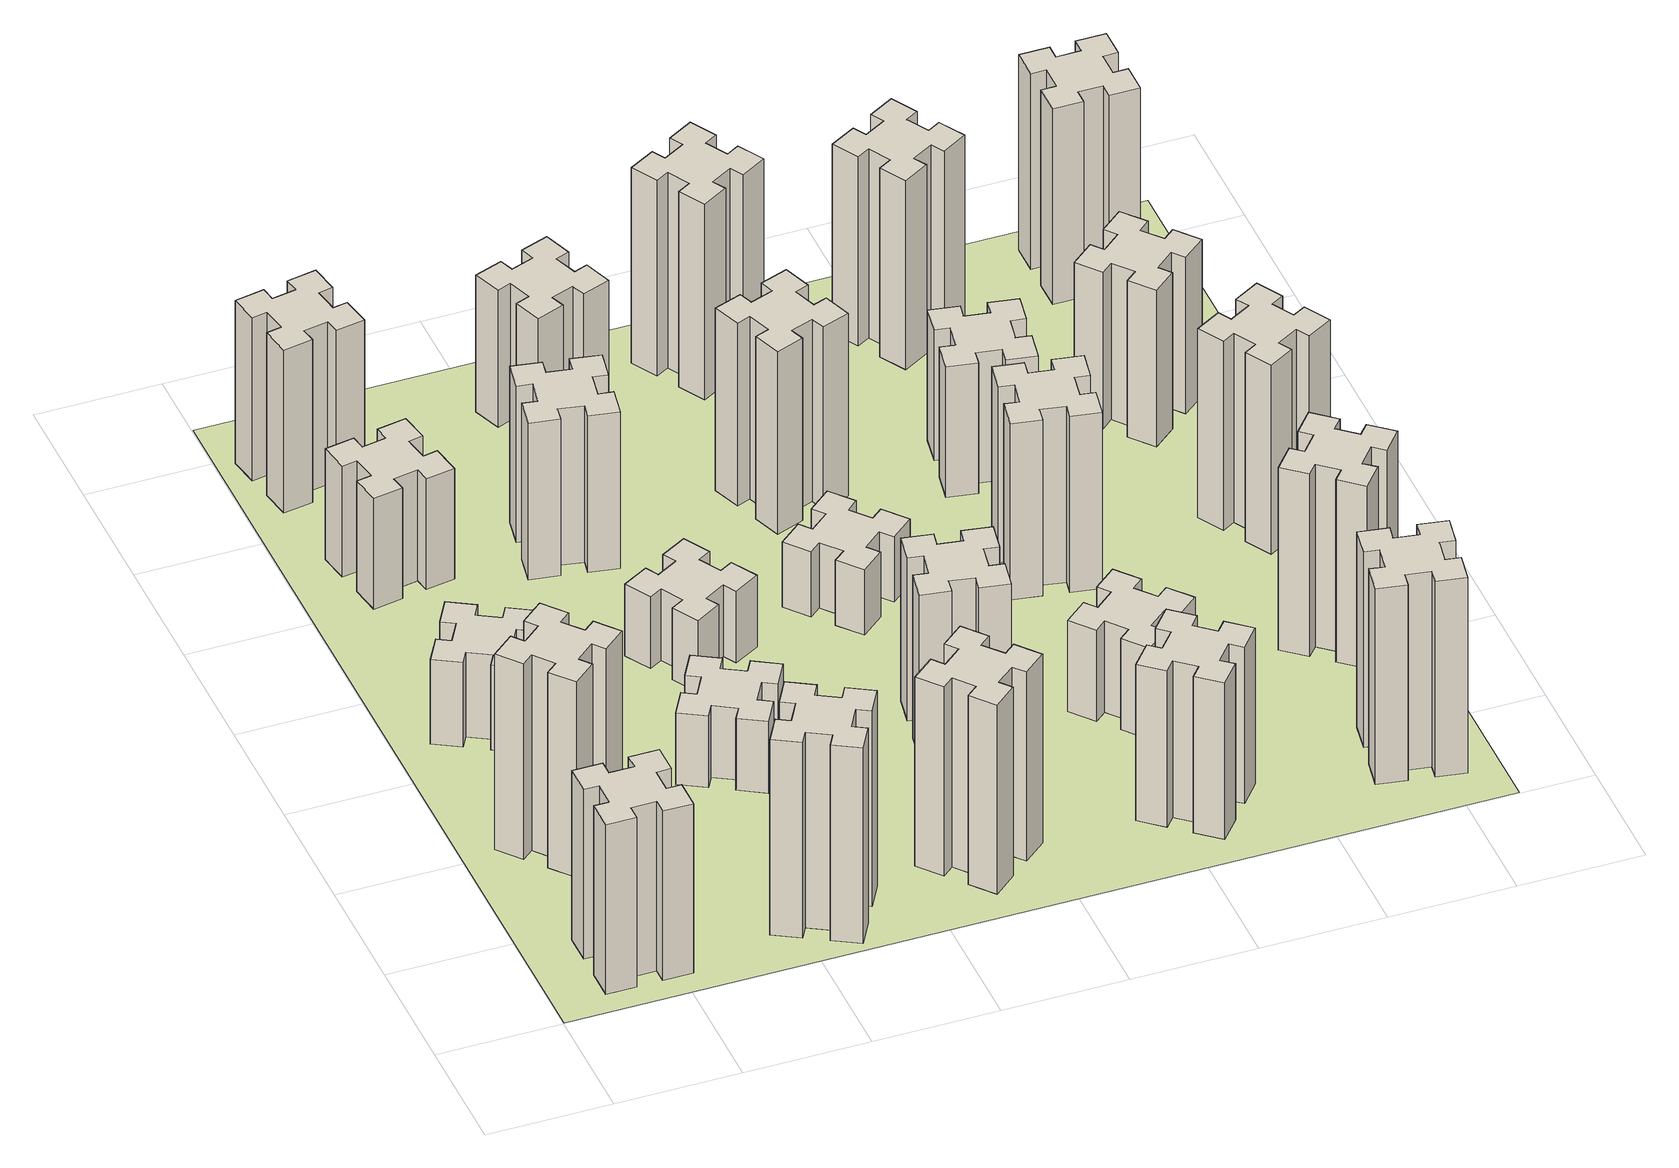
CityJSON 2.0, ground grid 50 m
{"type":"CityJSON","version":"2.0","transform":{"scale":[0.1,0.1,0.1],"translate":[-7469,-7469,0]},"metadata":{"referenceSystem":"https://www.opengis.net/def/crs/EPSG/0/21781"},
"CityObjects":{
"building1":{"type":"Building","attributes":{"class":"1000","function":"1000","usage":"1000","yearOfConstruction":2016,"roofType":"1000","measuredHeight":78,"storeysAboveGround":30,"storeysBelowGround":0},"geometry":[{"type":"Solid","lod":"1","boundaries":[[[[0,1,2,3,4,5,6,7,8,9,10,11,12,13,14,15,16,17,18,19]],[[17,16,20,21]],[[16,15,22,20]],[[15,14,23,22]],[[14,13,24,23]],[[13,12,25,24]],[[12,11,26,25]],[[11,10,27,26]],[[10,9,28,27]],[[9,8,29,28]],[[8,7,30,29]],[[7,6,31,30]],[[6,5,32,31]],[[5,4,33,32]],[[4,3,34,33]],[[3,2,35,34]],[[2,1,36,35]],[[1,0,37,36]],[[0,19,38,37]],[[19,18,39,38]],[[18,17,21,39]],[[24,25,26,27,28,29,30,31,32,33,34,35,36,37,38,39,21,20,22,23]]]]}]},
"building2":{"type":"Building","attributes":{"class":"1000","function":"1000","usage":"1000","yearOfConstruction":2016,"roofType":"1000","measuredHeight":90,"storeysAboveGround":30,"storeysBelowGround":0},"geometry":[{"type":"Solid","lod":"1","boundaries":[[[[40,41,42,43,44,45,46,47,48,49,50,51,52,53,54,55,56,57,58,59]],[[57,56,60,61]],[[56,55,62,60]],[[55,54,63,62]],[[54,53,64,63]],[[53,52,65,64]],[[52,51,66,65]],[[51,50,67,66]],[[50,49,68,67]],[[49,48,69,68]],[[48,47,70,69]],[[47,46,71,70]],[[46,45,72,71]],[[45,44,73,72]],[[44,43,74,73]],[[43,42,75,74]],[[42,41,76,75]],[[41,40,77,76]],[[40,59,78,77]],[[59,58,79,78]],[[58,57,61,79]],[[64,65,66,67,68,69,70,71,72,73,74,75,76,77,78,79,61,60,62,63]]]]}]},
"building3":{"type":"Building","attributes":{"class":"1000","function":"1000","usage":"1000","yearOfConstruction":2016,"roofType":"1000","measuredHeight":39,"storeysAboveGround":30,"storeysBelowGround":0},"geometry":[{"type":"Solid","lod":"1","boundaries":[[[[80,81,82,83,84,85,86,87,88,89,90,91,92,93,94,95,96,97,98,99]],[[97,96,100,101]],[[96,95,102,100]],[[95,94,103,102]],[[94,93,104,103]],[[93,92,105,104]],[[92,91,106,105]],[[91,90,107,106]],[[90,89,108,107]],[[89,88,109,108]],[[88,87,110,109]],[[87,86,111,110]],[[86,85,112,111]],[[85,84,113,112]],[[84,83,114,113]],[[83,82,115,114]],[[82,81,116,115]],[[81,80,117,116]],[[80,99,118,117]],[[99,98,119,118]],[[98,97,101,119]],[[104,105,106,107,108,109,110,111,112,113,114,115,116,117,118,119,101,100,102,103]]]]}]},
"building4":{"type":"Building","attributes":{"class":"1000","function":"1000","usage":"1000","yearOfConstruction":2016,"roofType":"1000","measuredHeight":51,"storeysAboveGround":30,"storeysBelowGround":0},"geometry":[{"type":"Solid","lod":"1","boundaries":[[[[120,121,122,123,124,125,126,127,128,129,130,131,132,133,134,135,136,137,138,139]],[[137,136,140,141]],[[136,135,142,140]],[[135,134,143,142]],[[134,133,144,143]],[[133,132,145,144]],[[132,131,146,145]],[[131,130,147,146]],[[130,129,148,147]],[[129,128,149,148]],[[128,127,150,149]],[[127,126,151,150]],[[126,125,152,151]],[[125,124,153,152]],[[124,123,154,153]],[[123,122,155,154]],[[122,121,156,155]],[[121,120,157,156]],[[120,139,158,157]],[[139,138,159,158]],[[138,137,141,159]],[[144,145,146,147,148,149,150,151,152,153,154,155,156,157,158,159,141,140,142,143]]]]}]},
"building5":{"type":"Building","attributes":{"class":"1000","function":"1000","usage":"1000","yearOfConstruction":2016,"roofType":"1000","measuredHeight":90,"storeysAboveGround":30,"storeysBelowGround":0},"geometry":[{"type":"Solid","lod":"1","boundaries":[[[[160,161,162,163,164,165,166,167,168,169,170,171,172,173,174,175,176,177,178,179]],[[177,176,180,181]],[[176,175,182,180]],[[175,174,183,182]],[[174,173,184,183]],[[173,172,185,184]],[[172,171,186,185]],[[171,170,187,186]],[[170,169,188,187]],[[169,168,189,188]],[[168,167,190,189]],[[167,166,191,190]],[[166,165,192,191]],[[165,164,193,192]],[[164,163,194,193]],[[163,162,195,194]],[[162,161,196,195]],[[161,160,197,196]],[[160,179,198,197]],[[179,178,199,198]],[[178,177,181,199]],[[184,185,186,187,188,189,190,191,192,193,194,195,196,197,198,199,181,180,182,183]]]]}]},
"building6":{"type":"Building","attributes":{"class":"1000","function":"1000","usage":"1000","yearOfConstruction":2016,"roofType":"1000","measuredHeight":75,"storeysAboveGround":30,"storeysBelowGround":0},"geometry":[{"type":"Solid","lod":"1","boundaries":[[[[200,201,202,203,204,205,206,207,208,209,210,211,212,213,214,215,216,217,218,219]],[[217,216,220,221]],[[216,215,222,220]],[[215,214,223,222]],[[214,213,224,223]],[[213,212,225,224]],[[212,211,226,225]],[[211,210,227,226]],[[210,209,228,227]],[[209,208,229,228]],[[208,207,230,229]],[[207,206,231,230]],[[206,205,232,231]],[[205,204,233,232]],[[204,203,234,233]],[[203,202,235,234]],[[202,201,236,235]],[[201,200,237,236]],[[200,219,238,237]],[[219,218,239,238]],[[218,217,221,239]],[[224,225,226,227,228,229,230,231,232,233,234,235,236,237,238,239,221,220,222,223]]]]}]},
"building7":{"type":"Building","attributes":{"class":"1000","function":"1000","usage":"1000","yearOfConstruction":2016,"roofType":"1000","measuredHeight":33,"storeysAboveGround":30,"storeysBelowGround":0},"geometry":[{"type":"Solid","lod":"1","boundaries":[[[[240,241,242,243,244,245,246,247,248,249,250,251,252,253,254,255,256,257,258,259]],[[257,256,260,261]],[[256,255,262,260]],[[255,254,263,262]],[[254,253,264,263]],[[253,252,265,264]],[[252,251,266,265]],[[251,250,267,266]],[[250,249,268,267]],[[249,248,269,268]],[[248,247,270,269]],[[247,246,271,270]],[[246,245,272,271]],[[245,244,273,272]],[[244,243,274,273]],[[243,242,275,274]],[[242,241,276,275]],[[241,240,277,276]],[[240,259,278,277]],[[259,258,279,278]],[[258,257,261,279]],[[264,265,266,267,268,269,270,271,272,273,274,275,276,277,278,279,261,260,262,263]]]]}]},
"building8":{"type":"Building","attributes":{"class":"1000","function":"1000","usage":"1000","yearOfConstruction":2016,"roofType":"1000","measuredHeight":33,"storeysAboveGround":30,"storeysBelowGround":0},"geometry":[{"type":"Solid","lod":"1","boundaries":[[[[280,281,282,283,284,285,286,287,288,289,290,291,292,293,294,295,296,297,298,299]],[[297,296,300,301]],[[296,295,302,300]],[[295,294,303,302]],[[294,293,304,303]],[[293,292,305,304]],[[292,291,306,305]],[[291,290,307,306]],[[290,289,308,307]],[[289,288,309,308]],[[288,287,310,309]],[[287,286,311,310]],[[286,285,312,311]],[[285,284,313,312]],[[284,283,314,313]],[[283,282,315,314]],[[282,281,316,315]],[[281,280,317,316]],[[280,299,318,317]],[[299,298,319,318]],[[298,297,301,319]],[[304,305,306,307,308,309,310,311,312,313,314,315,316,317,318,319,301,300,302,303]]]]}]},
"building9":{"type":"Building","attributes":{"class":"1000","function":"1000","usage":"1000","yearOfConstruction":2016,"roofType":"1000","measuredHeight":72,"storeysAboveGround":30,"storeysBelowGround":0},"geometry":[{"type":"Solid","lod":"1","boundaries":[[[[320,321,322,323,324,325,326,327,328,329,330,331,332,333,334,335,336,337,338,339]],[[337,336,340,341]],[[336,335,342,340]],[[335,334,343,342]],[[334,333,344,343]],[[333,332,345,344]],[[332,331,346,345]],[[331,330,347,346]],[[330,329,348,347]],[[329,328,349,348]],[[328,327,350,349]],[[327,326,351,350]],[[326,325,352,351]],[[325,324,353,352]],[[324,323,354,353]],[[323,322,355,354]],[[322,321,356,355]],[[321,320,357,356]],[[320,339,358,357]],[[339,338,359,358]],[[338,337,341,359]],[[344,345,346,347,348,349,350,351,352,353,354,355,356,357,358,359,341,340,342,343]]]]}]},
"building10":{"type":"Building","attributes":{"class":"1000","function":"1000","usage":"1000","yearOfConstruction":2016,"roofType":"1000","measuredHeight":87,"storeysAboveGround":30,"storeysBelowGround":0},"geometry":[{"type":"Solid","lod":"1","boundaries":[[[[360,361,362,363,364,365,366,367,368,369,370,371,372,373,374,375,376,377,378,379]],[[377,376,380,381]],[[376,375,382,380]],[[375,374,383,382]],[[374,373,384,383]],[[373,372,385,384]],[[372,371,386,385]],[[371,370,387,386]],[[370,369,388,387]],[[369,368,389,388]],[[368,367,390,389]],[[367,366,391,390]],[[366,365,392,391]],[[365,364,393,392]],[[364,363,394,393]],[[363,362,395,394]],[[362,361,396,395]],[[361,360,397,396]],[[360,379,398,397]],[[379,378,399,398]],[[378,377,381,399]],[[384,385,386,387,388,389,390,391,392,393,394,395,396,397,398,399,381,380,382,383]]]]}]},
"building11":{"type":"Building","attributes":{"class":"1000","function":"1000","usage":"1000","yearOfConstruction":2016,"roofType":"1000","measuredHeight":63,"storeysAboveGround":30,"storeysBelowGround":0},"geometry":[{"type":"Solid","lod":"1","boundaries":[[[[400,401,402,403,404,405,406,407,408,409,410,411,412,413,414,415,416,417,418,419]],[[417,416,420,421]],[[416,415,422,420]],[[415,414,423,422]],[[414,413,424,423]],[[413,412,425,424]],[[412,411,426,425]],[[411,410,427,426]],[[410,409,428,427]],[[409,408,429,428]],[[408,407,430,429]],[[407,406,431,430]],[[406,405,432,431]],[[405,404,433,432]],[[404,403,434,433]],[[403,402,435,434]],[[402,401,436,435]],[[401,400,437,436]],[[400,419,438,437]],[[419,418,439,438]],[[418,417,421,439]],[[424,425,426,427,428,429,430,431,432,433,434,435,436,437,438,439,421,420,422,423]]]]}]},
"building12":{"type":"Building","attributes":{"class":"1000","function":"1000","usage":"1000","yearOfConstruction":2016,"roofType":"1000","measuredHeight":75,"storeysAboveGround":30,"storeysBelowGround":0},"geometry":[{"type":"Solid","lod":"1","boundaries":[[[[440,441,442,443,444,445,446,447,448,449,450,451,452,453,454,455,456,457,458,459]],[[457,456,460,461]],[[456,455,462,460]],[[455,454,463,462]],[[454,453,464,463]],[[453,452,465,464]],[[452,451,466,465]],[[451,450,467,466]],[[450,449,468,467]],[[449,448,469,468]],[[448,447,470,469]],[[447,446,471,470]],[[446,445,472,471]],[[445,444,473,472]],[[444,443,474,473]],[[443,442,475,474]],[[442,441,476,475]],[[441,440,477,476]],[[440,459,478,477]],[[459,458,479,478]],[[458,457,461,479]],[[464,465,466,467,468,469,470,471,472,473,474,475,476,477,478,479,461,460,462,463]]]]}]},
"building13":{"type":"Building","attributes":{"class":"1000","function":"1000","usage":"1000","yearOfConstruction":2016,"roofType":"1000","measuredHeight":30,"storeysAboveGround":30,"storeysBelowGround":0},"geometry":[{"type":"Solid","lod":"1","boundaries":[[[[480,481,482,483,484,485,486,487,488,489,490,491,492,493,494,495,496,497,498,499]],[[497,496,500,501]],[[496,495,502,500]],[[495,494,503,502]],[[494,493,504,503]],[[493,492,505,504]],[[492,491,506,505]],[[491,490,507,506]],[[490,489,508,507]],[[489,488,509,508]],[[488,487,510,509]],[[487,486,511,510]],[[486,485,512,511]],[[485,484,513,512]],[[484,483,514,513]],[[483,482,515,514]],[[482,481,516,515]],[[481,480,517,516]],[[480,499,518,517]],[[499,498,519,518]],[[498,497,501,519]],[[504,505,506,507,508,509,510,511,512,513,514,515,516,517,518,519,501,500,502,503]]]]}]},
"building14":{"type":"Building","attributes":{"class":"1000","function":"1000","usage":"1000","yearOfConstruction":2016,"roofType":"1000","measuredHeight":84,"storeysAboveGround":30,"storeysBelowGround":0},"geometry":[{"type":"Solid","lod":"1","boundaries":[[[[520,521,522,523,524,525,526,527,528,529,530,531,532,533,534,535,536,537,538,539]],[[537,536,540,541]],[[536,535,542,540]],[[535,534,543,542]],[[534,533,544,543]],[[533,532,545,544]],[[532,531,546,545]],[[531,530,547,546]],[[530,529,548,547]],[[529,528,549,548]],[[528,527,550,549]],[[527,526,551,550]],[[526,525,552,551]],[[525,524,553,552]],[[524,523,554,553]],[[523,522,555,554]],[[522,521,556,555]],[[521,520,557,556]],[[520,539,558,557]],[[539,538,559,558]],[[538,537,541,559]],[[544,545,546,547,548,549,550,551,552,553,554,555,556,557,558,559,541,540,542,543]]]]}]},
"building15":{"type":"Building","attributes":{"class":"1000","function":"1000","usage":"1000","yearOfConstruction":2016,"roofType":"1000","measuredHeight":72,"storeysAboveGround":30,"storeysBelowGround":0},"geometry":[{"type":"Solid","lod":"1","boundaries":[[[[560,561,562,563,564,565,566,567,568,569,570,571,572,573,574,575,576,577,578,579]],[[577,576,580,581]],[[576,575,582,580]],[[575,574,583,582]],[[574,573,584,583]],[[573,572,585,584]],[[572,571,586,585]],[[571,570,587,586]],[[570,569,588,587]],[[569,568,589,588]],[[568,567,590,589]],[[567,566,591,590]],[[566,565,592,591]],[[565,564,593,592]],[[564,563,594,593]],[[563,562,595,594]],[[562,561,596,595]],[[561,560,597,596]],[[560,579,598,597]],[[579,578,599,598]],[[578,577,581,599]],[[584,585,586,587,588,589,590,591,592,593,594,595,596,597,598,599,581,580,582,583]]]]}]},
"building16":{"type":"Building","attributes":{"class":"1000","function":"1000","usage":"1000","yearOfConstruction":2016,"roofType":"1000","measuredHeight":90,"storeysAboveGround":30,"storeysBelowGround":0},"geometry":[{"type":"Solid","lod":"1","boundaries":[[[[600,601,602,603,604,605,606,607,608,609,610,611,612,613,614,615,616,617,618,619]],[[617,616,620,621]],[[616,615,622,620]],[[615,614,623,622]],[[614,613,624,623]],[[613,612,625,624]],[[612,611,626,625]],[[611,610,627,626]],[[610,609,628,627]],[[609,608,629,628]],[[608,607,630,629]],[[607,606,631,630]],[[606,605,632,631]],[[605,604,633,632]],[[604,603,634,633]],[[603,602,635,634]],[[602,601,636,635]],[[601,600,637,636]],[[600,619,638,637]],[[619,618,639,638]],[[618,617,621,639]],[[624,625,626,627,628,629,630,631,632,633,634,635,636,637,638,639,621,620,622,623]]]]}]},
"building17":{"type":"Building","attributes":{"class":"1000","function":"1000","usage":"1000","yearOfConstruction":2016,"roofType":"1000","measuredHeight":42,"storeysAboveGround":30,"storeysBelowGround":0},"geometry":[{"type":"Solid","lod":"1","boundaries":[[[[640,641,642,643,644,645,646,647,648,649,650,651,652,653,654,655,656,657,658,659]],[[657,656,660,661]],[[656,655,662,660]],[[655,654,663,662]],[[654,653,664,663]],[[653,652,665,664]],[[652,651,666,665]],[[651,650,667,666]],[[650,649,668,667]],[[649,648,669,668]],[[648,647,670,669]],[[647,646,671,670]],[[646,645,672,671]],[[645,644,673,672]],[[644,643,674,673]],[[643,642,675,674]],[[642,641,676,675]],[[641,640,677,676]],[[640,659,678,677]],[[659,658,679,678]],[[658,657,661,679]],[[664,665,666,667,668,669,670,671,672,673,674,675,676,677,678,679,661,660,662,663]]]]}]},
"building18":{"type":"Building","attributes":{"class":"1000","function":"1000","usage":"1000","yearOfConstruction":2016,"roofType":"1000","measuredHeight":81,"storeysAboveGround":30,"storeysBelowGround":0},"geometry":[{"type":"Solid","lod":"1","boundaries":[[[[680,681,682,683,684,685,686,687,688,689,690,691,692,693,694,695,696,697,698,699]],[[697,696,700,701]],[[696,695,702,700]],[[695,694,703,702]],[[694,693,704,703]],[[693,692,705,704]],[[692,691,706,705]],[[691,690,707,706]],[[690,689,708,707]],[[689,688,709,708]],[[688,687,710,709]],[[687,686,711,710]],[[686,685,712,711]],[[685,684,713,712]],[[684,683,714,713]],[[683,682,715,714]],[[682,681,716,715]],[[681,680,717,716]],[[680,699,718,717]],[[699,698,719,718]],[[698,697,701,719]],[[704,705,706,707,708,709,710,711,712,713,714,715,716,717,718,719,701,700,702,703]]]]}]},
"building19":{"type":"Building","attributes":{"class":"1000","function":"1000","usage":"1000","yearOfConstruction":2016,"roofType":"1000","measuredHeight":60,"storeysAboveGround":30,"storeysBelowGround":0},"geometry":[{"type":"Solid","lod":"1","boundaries":[[[[720,721,722,723,724,725,726,727,728,729,730,731,732,733,734,735,736,737,738,739]],[[737,736,740,741]],[[736,735,742,740]],[[735,734,743,742]],[[734,733,744,743]],[[733,732,745,744]],[[732,731,746,745]],[[731,730,747,746]],[[730,729,748,747]],[[729,728,749,748]],[[728,727,750,749]],[[727,726,751,750]],[[726,725,752,751]],[[725,724,753,752]],[[724,723,754,753]],[[723,722,755,754]],[[722,721,756,755]],[[721,720,757,756]],[[720,739,758,757]],[[739,738,759,758]],[[738,737,741,759]],[[744,745,746,747,748,749,750,751,752,753,754,755,756,757,758,759,741,740,742,743]]]]}]},
"building20":{"type":"Building","attributes":{"class":"1000","function":"1000","usage":"1000","yearOfConstruction":2016,"roofType":"1000","measuredHeight":90,"storeysAboveGround":30,"storeysBelowGround":0},"geometry":[{"type":"Solid","lod":"1","boundaries":[[[[760,761,762,763,764,765,766,767,768,769,770,771,772,773,774,775,776,777,778,779]],[[777,776,780,781]],[[776,775,782,780]],[[775,774,783,782]],[[774,773,784,783]],[[773,772,785,784]],[[772,771,786,785]],[[771,770,787,786]],[[770,769,788,787]],[[769,768,789,788]],[[768,767,790,789]],[[767,766,791,790]],[[766,765,792,791]],[[765,764,793,792]],[[764,763,794,793]],[[763,762,795,794]],[[762,761,796,795]],[[761,760,797,796]],[[760,779,798,797]],[[779,778,799,798]],[[778,777,781,799]],[[784,785,786,787,788,789,790,791,792,793,794,795,796,797,798,799,781,780,782,783]]]]}]},
"building21":{"type":"Building","attributes":{"class":"1000","function":"1000","usage":"1000","yearOfConstruction":2016,"roofType":"1000","measuredHeight":87,"storeysAboveGround":30,"storeysBelowGround":0},"geometry":[{"type":"Solid","lod":"1","boundaries":[[[[800,801,802,803,804,805,806,807,808,809,810,811,812,813,814,815,816,817,818,819]],[[817,816,820,821]],[[816,815,822,820]],[[815,814,823,822]],[[814,813,824,823]],[[813,812,825,824]],[[812,811,826,825]],[[811,810,827,826]],[[810,809,828,827]],[[809,808,829,828]],[[808,807,830,829]],[[807,806,831,830]],[[806,805,832,831]],[[805,804,833,832]],[[804,803,834,833]],[[803,802,835,834]],[[802,801,836,835]],[[801,800,837,836]],[[800,819,838,837]],[[819,818,839,838]],[[818,817,821,839]],[[824,825,826,827,828,829,830,831,832,833,834,835,836,837,838,839,821,820,822,823]]]]}]},
"building22":{"type":"Building","attributes":{"class":"1000","function":"1000","usage":"1000","yearOfConstruction":2016,"roofType":"1000","measuredHeight":84,"storeysAboveGround":30,"storeysBelowGround":0},"geometry":[{"type":"Solid","lod":"1","boundaries":[[[[840,841,842,843,844,845,846,847,848,849,850,851,852,853,854,855,856,857,858,859]],[[857,856,860,861]],[[856,855,862,860]],[[855,854,863,862]],[[854,853,864,863]],[[853,852,865,864]],[[852,851,866,865]],[[851,850,867,866]],[[850,849,868,867]],[[849,848,869,868]],[[848,847,870,869]],[[847,846,871,870]],[[846,845,872,871]],[[845,844,873,872]],[[844,843,874,873]],[[843,842,875,874]],[[842,841,876,875]],[[841,840,877,876]],[[840,859,878,877]],[[859,858,879,878]],[[858,857,861,879]],[[864,865,866,867,868,869,870,871,872,873,874,875,876,877,878,879,861,860,862,863]]]]}]},
"building23":{"type":"Building","attributes":{"class":"1000","function":"1000","usage":"1000","yearOfConstruction":2016,"roofType":"1000","measuredHeight":87,"storeysAboveGround":30,"storeysBelowGround":0},"geometry":[{"type":"Solid","lod":"1","boundaries":[[[[880,881,882,883,884,885,886,887,888,889,890,891,892,893,894,895,896,897,898,899]],[[897,896,900,901]],[[896,895,902,900]],[[895,894,903,902]],[[894,893,904,903]],[[893,892,905,904]],[[892,891,906,905]],[[891,890,907,906]],[[890,889,908,907]],[[889,888,909,908]],[[888,887,910,909]],[[887,886,911,910]],[[886,885,912,911]],[[885,884,913,912]],[[884,883,914,913]],[[883,882,915,914]],[[882,881,916,915]],[[881,880,917,916]],[[880,899,918,917]],[[899,898,919,918]],[[898,897,901,919]],[[904,905,906,907,908,909,910,911,912,913,914,915,916,917,918,919,901,900,902,903]]]]}]},
"building24":{"type":"Building","attributes":{"class":"1000","function":"1000","usage":"1000","yearOfConstruction":2016,"roofType":"1000","measuredHeight":72,"storeysAboveGround":30,"storeysBelowGround":0},"geometry":[{"type":"Solid","lod":"1","boundaries":[[[[920,921,922,923,924,925,926,927,928,929,930,931,932,933,934,935,936,937,938,939]],[[937,936,940,941]],[[936,935,942,940]],[[935,934,943,942]],[[934,933,944,943]],[[933,932,945,944]],[[932,931,946,945]],[[931,930,947,946]],[[930,929,948,947]],[[929,928,949,948]],[[928,927,950,949]],[[927,926,951,950]],[[926,925,952,951]],[[925,924,953,952]],[[924,923,954,953]],[[923,922,955,954]],[[922,921,956,955]],[[921,920,957,956]],[[920,939,958,957]],[[939,938,959,958]],[[938,937,941,959]],[[944,945,946,947,948,949,950,951,952,953,954,955,956,957,958,959,941,940,942,943]]]]}]},
"building25":{"type":"Building","attributes":{"class":"1000","function":"1000","usage":"1000","yearOfConstruction":2016,"roofType":"1000","measuredHeight":90,"storeysAboveGround":30,"storeysBelowGround":0},"geometry":[{"type":"Solid","lod":"1","boundaries":[[[[960,961,962,963,964,965,966,967,968,969,970,971,972,973,974,975,976,977,978,979]],[[977,976,980,981]],[[976,975,982,980]],[[975,974,983,982]],[[974,973,984,983]],[[973,972,985,984]],[[972,971,986,985]],[[971,970,987,986]],[[970,969,988,987]],[[969,968,989,988]],[[968,967,990,989]],[[967,966,991,990]],[[966,965,992,991]],[[965,964,993,992]],[[964,963,994,993]],[[963,962,995,994]],[[962,961,996,995]],[[961,960,997,996]],[[960,979,998,997]],[[979,978,999,998]],[[978,977,981,999]],[[984,985,986,987,988,989,990,991,992,993,994,995,996,997,998,999,981,980,982,983]]]]}]},
"landuse1":{"type":"LandUse","attributes":{"name":"plot1","function":"1010"},"geometry":[{"type":"MultiSurface","lod":"1","boundaries":[[[1000,1001,1002,1003]]]}]}
},
"vertices":[
[265,325,0],[265,225,0],[205,225,0],[205,105,0],[325,105,0],[325,165,0],[425,165,0],[425,105,0],[545,105,0],[545,225,0],[485,225,0],[485,325,0],[545,325,0],[545,445,0],[425,445,0],[425,385,0],[325,385,0],[325,445,0],[205,445,0],[205,325,0],[325,385,780],[325,445,780],[425,385,780],[425,445,780],[545,445,780],[545,325,780],[485,325,780],[485,225,780],[545,225,780],[545,105,780],[425,105,780],[425,165,780],[325,165,780],[325,105,780],[205,105,780],[205,225,780],[265,225,780],[265,325,780],[205,325,780],[205,445,780],
[492,1048,0],[427,1124,0],[473,1163,0],[396,1255,0],[304,1178,0],[343,1132,0],[266,1067,0],[228,1113,0],[136,1036,0],[213,944,0],[259,983,0],[323,906,0],[277,868,0],[354,776,0],[446,853,0],[408,899,0],[484,963,0],[523,917,0],[615,994,0],[538,1086,0],[484,963,900],[523,917,900],[408,899,900],[446,853,900],[354,776,900],[277,868,900],[323,906,900],[259,983,900],[213,944,900],[136,1036,900],[228,1113,900],[266,1067,900],[343,1132,900],[304,1178,900],[396,1255,900],[473,1163,900],[427,1124,900],[492,1048,900],[538,1086,900],[615,994,900],
[474,1826,0],[387,1876,0],[417,1928,0],[313,1988,0],[253,1884,0],[305,1854,0],[255,1767,0],[203,1797,0],[143,1693,0],[247,1633,0],[277,1685,0],[364,1635,0],[334,1583,0],[438,1523,0],[498,1627,0],[446,1657,0],[496,1744,0],[548,1714,0],[608,1818,0],[504,1878,0],[496,1744,390],[548,1714,390],[446,1657,390],[498,1627,390],[438,1523,390],[334,1583,390],[364,1635,390],[277,1685,390],[247,1633,390],[143,1693,390],[203,1797,390],[255,1767,390],[305,1854,390],[253,1884,390],[313,1988,390],[417,1928,390],[387,1876,390],[474,1826,390],[504,1878,390],[608,1818,390],
[405,2812,0],[307,2795,0],[297,2854,0],[178,2833,0],[199,2715,0],[258,2725,0],[276,2627,0],[217,2617,0],[237,2498,0],[356,2519,0],[345,2578,0],[444,2596,0],[454,2537,0],[572,2557,0],[551,2676,0],[492,2665,0],[475,2764,0],[534,2774,0],[513,2892,0],[395,2871,0],[475,2764,510],[534,2774,510],[492,2665,510],[551,2676,510],[572,2557,510],[454,2537,510],[444,2596,510],[345,2578,510],[356,2519,510],[237,2498,510],[217,2617,510],[276,2627,510],[258,2725,510],[199,2715,510],[178,2833,510],[297,2854,510],[307,2795,510],[405,2812,510],[395,2871,510],[513,2892,510],
[1214,346,0],[1127,396,0],[1157,448,0],[1053,508,0],[993,404,0],[1045,374,0],[995,287,0],[943,317,0],[883,213,0],[987,153,0],[1017,205,0],[1104,155,0],[1074,103,0],[1178,43,0],[1238,147,0],[1186,177,0],[1236,264,0],[1288,234,0],[1348,338,0],[1244,398,0],[1236,264,900],[1288,234,900],[1186,177,900],[1238,147,900],[1178,43,900],[1074,103,900],[1104,155,900],[1017,205,900],[987,153,900],[883,213,900],[943,317,900],[995,287,900],[1045,374,900],[993,404,900],[1053,508,900],[1157,448,900],[1127,396,900],[1214,346,900],[1244,398,900],[1348,338,900],
[245,3218,0],[344,3236,0],[354,3177,0],[472,3197,0],[451,3316,0],[392,3305,0],[375,3404,0],[434,3414,0],[413,3532,0],[295,3511,0],[305,3452,0],[207,3435,0],[197,3494,0],[78,3473,0],[99,3355,0],[158,3365,0],[176,3267,0],[117,3257,0],[137,3138,0],[256,3159,0],[176,3267,750],[117,3257,750],[158,3365,750],[99,3355,750],[78,3473,750],[197,3494,750],[207,3435,750],[305,3452,750],[295,3511,750],[413,3532,750],[434,3414,750],[375,3404,750],[392,3305,750],[451,3316,750],[472,3197,750],[354,3177,750],[344,3236,750],[245,3218,750],[256,3159,750],[137,3138,750],
[1186,1117,0],[1236,1204,0],[1288,1174,0],[1348,1278,0],[1244,1338,0],[1214,1286,0],[1127,1336,0],[1157,1388,0],[1053,1448,0],[993,1344,0],[1045,1314,0],[995,1227,0],[943,1257,0],[883,1153,0],[987,1093,0],[1017,1145,0],[1104,1095,0],[1074,1043,0],[1178,983,0],[1238,1087,0],[1104,1095,330],[1074,1043,330],[1017,1145,330],[987,1093,330],[883,1153,330],[943,1257,330],[995,1227,330],[1045,1314,330],[993,1344,330],[1053,1448,330],[1157,1388,330],[1127,1336,330],[1214,1286,330],[1244,1338,330],[1348,1278,330],[1288,1174,330],[1236,1204,330],[1186,1117,330],[1238,1087,330],[1178,983,330],
[1336,1867,0],[1286,1954,0],[1338,1984,0],[1278,2088,0],[1174,2028,0],[1204,1976,0],[1117,1926,0],[1087,1978,0],[983,1918,0],[1043,1814,0],[1095,1844,0],[1145,1757,0],[1093,1727,0],[1153,1623,0],[1257,1683,0],[1227,1735,0],[1314,1785,0],[1344,1733,0],[1448,1793,0],[1388,1897,0],[1314,1785,330],[1344,1733,330],[1227,1735,330],[1257,1683,330],[1153,1623,330],[1093,1727,330],[1145,1757,330],[1095,1844,330],[1043,1814,330],[983,1918,330],[1087,1978,330],[1117,1926,330],[1204,1976,330],[1174,2028,330],[1278,2088,330],[1338,1984,330],[1286,1954,330],[1336,1867,330],[1388,1897,330],[1448,1793,330],
[1115,2527,0],[1132,2625,0],[1191,2615,0],[1212,2733,0],[1094,2754,0],[1084,2695,0],[985,2712,0],[996,2771,0],[877,2792,0],[857,2674,0],[916,2664,0],[898,2565,0],[839,2576,0],[818,2457,0],[937,2437,0],[947,2496,0],[1045,2478,0],[1035,2419,0],[1153,2398,0],[1174,2517,0],[1045,2478,720],[1035,2419,720],[947,2496,720],[937,2437,720],[818,2457,720],[839,2576,720],[898,2565,720],[916,2664,720],[857,2674,720],[877,2792,720],[996,2771,720],[985,2712,720],[1084,2695,720],[1094,2754,720],[1212,2733,720],[1191,2615,720],[1132,2625,720],[1115,2527,720],[1174,2517,720],[1153,2398,720],
[1639,343,0],[1703,266,0],[1657,228,0],[1734,136,0],[1826,213,0],[1788,259,0],[1864,323,0],[1903,277,0],[1995,354,0],[1918,446,0],[1872,408,0],[1807,484,0],[1853,523,0],[1776,615,0],[1684,538,0],[1723,492,0],[1646,427,0],[1608,473,0],[1516,396,0],[1593,304,0],[1646,427,870],[1608,473,870],[1723,492,870],[1684,538,870],[1776,615,870],[1853,523,870],[1807,484,870],[1872,408,870],[1918,446,870],[1995,354,870],[1903,277,870],[1864,323,870],[1788,259,870],[1826,213,870],[1734,136,870],[1657,228,870],[1703,266,870],[1639,343,870],[1593,304,870],[1516,396,870],
[1225,3456,0],[1131,3422,0],[1110,3478,0],[997,3437,0],[1039,3324,0],[1095,3345,0],[1129,3251,0],[1073,3230,0],[1114,3117,0],[1227,3159,0],[1206,3215,0],[1300,3249,0],[1320,3193,0],[1433,3234,0],[1392,3347,0],[1336,3326,0],[1302,3420,0],[1358,3440,0],[1317,3553,0],[1204,3512,0],[1302,3420,630],[1358,3440,630],[1336,3326,630],[1392,3347,630],[1433,3234,630],[1320,3193,630],[1300,3249,630],[1206,3215,630],[1227,3159,630],[1114,3117,630],[1073,3230,630],[1129,3251,630],[1095,3345,630],[1039,3324,630],[997,3437,630],[1110,3478,630],[1131,3422,630],[1225,3456,630],[1204,3512,630],[1317,3553,630],
[2055,1047,0],[2072,1145,0],[2131,1135,0],[2152,1253,0],[2034,1274,0],[2024,1215,0],[1925,1232,0],[1936,1291,0],[1817,1312,0],[1797,1194,0],[1856,1184,0],[1838,1085,0],[1779,1096,0],[1758,977,0],[1877,957,0],[1887,1016,0],[1985,998,0],[1975,939,0],[2093,918,0],[2114,1037,0],[1985,998,750],[1975,939,750],[1887,1016,750],[1877,957,750],[1758,977,750],[1779,1096,750],[1838,1085,750],[1856,1184,750],[1797,1194,750],[1817,1312,750],[1936,1291,750],[1925,1232,750],[2024,1215,750],[2034,1274,750],[2152,1253,750],[2131,1135,750],[2072,1145,750],[2055,1047,750],[2114,1037,750],[2093,918,750],
[1972,1988,0],[1907,2064,0],[1953,2103,0],[1876,2195,0],[1784,2118,0],[1823,2072,0],[1746,2007,0],[1708,2053,0],[1616,1976,0],[1693,1884,0],[1739,1923,0],[1803,1846,0],[1757,1808,0],[1834,1716,0],[1926,1793,0],[1888,1839,0],[1964,1903,0],[2003,1857,0],[2095,1934,0],[2018,2026,0],[1964,1903,300],[2003,1857,300],[1888,1839,300],[1926,1793,300],[1834,1716,300],[1757,1808,300],[1803,1846,300],[1739,1923,300],[1693,1884,300],[1616,1976,300],[1708,2053,300],[1746,2007,300],[1823,2072,300],[1784,2118,300],[1876,2195,300],[1953,2103,300],[1907,2064,300],[1972,1988,300],[2018,2026,300],[2095,1934,300],
[1976,2586,0],[1942,2680,0],[1998,2700,0],[1957,2813,0],[1844,2772,0],[1865,2716,0],[1771,2682,0],[1750,2738,0],[1637,2697,0],[1679,2584,0],[1735,2605,0],[1769,2511,0],[1713,2490,0],[1754,2377,0],[1867,2419,0],[1846,2475,0],[1940,2509,0],[1960,2453,0],[2073,2494,0],[2032,2607,0],[1940,2509,840],[1960,2453,840],[1846,2475,840],[1867,2419,840],[1754,2377,840],[1713,2490,840],[1769,2511,840],[1735,2605,840],[1679,2584,840],[1637,2697,840],[1750,2738,840],[1771,2682,840],[1865,2716,840],[1844,2772,840],[1957,2813,840],[1998,2700,840],[1942,2680,840],[1976,2586,840],[2032,2607,840],[2073,2494,840],
[2486,323,0],[2563,259,0],[2524,213,0],[2616,136,0],[2693,228,0],[2647,266,0],[2712,343,0],[2758,304,0],[2835,396,0],[2743,473,0],[2704,427,0],[2628,492,0],[2666,538,0],[2574,615,0],[2497,523,0],[2543,484,0],[2479,408,0],[2433,446,0],[2356,354,0],[2448,277,0],[2479,408,720],[2433,446,720],[2543,484,720],[2497,523,720],[2574,615,720],[2666,538,720],[2628,492,720],[2704,427,720],[2743,473,720],[2835,396,720],[2758,304,720],[2712,343,720],[2647,266,720],[2693,228,720],[2616,136,720],[2524,213,720],[2563,259,720],[2486,323,720],[2448,277,720],[2356,354,720],
[1844,3556,0],[1757,3506,0],[1727,3558,0],[1623,3498,0],[1683,3394,0],[1735,3424,0],[1785,3337,0],[1733,3307,0],[1793,3203,0],[1897,3263,0],[1867,3315,0],[1954,3365,0],[1984,3313,0],[2088,3373,0],[2028,3477,0],[1976,3447,0],[1926,3534,0],[1978,3564,0],[1918,3668,0],[1814,3608,0],[1926,3534,900],[1978,3564,900],[1976,3447,900],[2028,3477,900],[2088,3373,900],[1984,3313,900],[1954,3365,900],[1867,3315,900],[1897,3263,900],[1793,3203,900],[1733,3307,900],[1785,3337,900],[1735,3424,900],[1683,3394,900],[1623,3498,900],[1727,3558,900],[1757,3506,900],[1844,3556,900],[1814,3608,900],[1918,3668,900],
[2563,1132,0],[2486,1067,0],[2448,1113,0],[2356,1036,0],[2433,944,0],[2479,983,0],[2543,906,0],[2497,868,0],[2574,776,0],[2666,853,0],[2628,899,0],[2704,963,0],[2743,917,0],[2835,994,0],[2758,1086,0],[2712,1048,0],[2647,1124,0],[2693,1163,0],[2616,1255,0],[2524,1178,0],[2647,1124,420],[2693,1163,420],[2712,1048,420],[2758,1086,420],[2835,994,420],[2743,917,420],[2704,963,420],[2628,899,420],[2666,853,420],[2574,776,420],[2497,868,420],[2543,906,420],[2479,983,420],[2433,944,420],[2356,1036,420],[2448,1113,420],[2486,1067,420],[2563,1132,420],[2524,1178,420],[2616,1255,420],
[2527,1756,0],[2625,1738,0],[2615,1679,0],[2733,1658,0],[2754,1777,0],[2695,1787,0],[2712,1885,0],[2771,1875,0],[2792,1993,0],[2674,2014,0],[2664,1955,0],[2565,1972,0],[2576,2031,0],[2457,2052,0],[2437,1934,0],[2496,1924,0],[2478,1825,0],[2419,1836,0],[2398,1717,0],[2517,1697,0],[2478,1825,810],[2419,1836,810],[2496,1924,810],[2437,1934,810],[2457,2052,810],[2576,2031,810],[2565,1972,810],[2664,1955,810],[2674,2014,810],[2792,1993,810],[2771,1875,810],[2712,1885,810],[2695,1787,810],[2754,1777,810],[2733,1658,810],[2615,1679,810],[2625,1738,810],[2527,1756,810],[2517,1697,810],[2398,1717,810],
[2496,2564,0],[2478,2465,0],[2419,2476,0],[2398,2357,0],[2517,2337,0],[2527,2396,0],[2625,2378,0],[2615,2319,0],[2733,2298,0],[2754,2417,0],[2695,2427,0],[2712,2525,0],[2771,2515,0],[2792,2633,0],[2674,2654,0],[2664,2595,0],[2565,2612,0],[2576,2671,0],[2457,2692,0],[2437,2574,0],[2565,2612,600],[2576,2671,600],[2664,2595,600],[2674,2654,600],[2792,2633,600],[2771,2515,600],[2712,2525,600],[2695,2427,600],[2754,2417,600],[2733,2298,600],[2615,2319,600],[2625,2378,600],[2527,2396,600],[2517,2337,600],[2398,2357,600],[2419,2476,600],[2478,2465,600],[2496,2564,600],[2437,2574,600],[2457,2692,600],
[3504,475,0],[3405,492,0],[3416,551,0],[3297,572,0],[3277,454,0],[3336,444,0],[3318,345,0],[3259,356,0],[3238,237,0],[3357,217,0],[3367,276,0],[3465,258,0],[3455,199,0],[3573,178,0],[3594,297,0],[3535,307,0],[3552,405,0],[3611,395,0],[3632,513,0],[3514,534,0],[3552,405,900],[3611,395,900],[3535,307,900],[3594,297,900],[3573,178,900],[3455,199,900],[3465,258,900],[3367,276,900],[3357,217,900],[3238,237,900],[3259,356,900],[3318,345,900],[3336,444,900],[3277,454,900],[3297,572,900],[3416,551,900],[3405,492,900],[3504,475,900],[3514,534,900],[3632,513,900],
[2716,3347,0],[2666,3434,0],[2718,3464,0],[2658,3568,0],[2554,3508,0],[2584,3456,0],[2497,3406,0],[2467,3458,0],[2363,3398,0],[2423,3294,0],[2475,3324,0],[2525,3237,0],[2473,3207,0],[2533,3103,0],[2637,3163,0],[2607,3215,0],[2694,3265,0],[2724,3213,0],[2828,3273,0],[2768,3377,0],[2694,3265,870],[2724,3213,870],[2607,3215,870],[2637,3163,870],[2533,3103,870],[2473,3207,870],[2525,3237,870],[2475,3324,870],[2423,3294,870],[2363,3398,870],[2467,3458,870],[2497,3406,870],[2584,3456,870],[2554,3508,870],[2658,3568,870],[2718,3464,870],[2666,3434,870],[2716,3347,870],[2768,3377,870],[2828,3273,870],
[3487,1006,0],[3552,1083,0],[3598,1044,0],[3675,1136,0],[3583,1213,0],[3544,1167,0],[3468,1232,0],[3506,1278,0],[3414,1355,0],[3337,1263,0],[3383,1224,0],[3319,1148,0],[3273,1186,0],[3196,1094,0],[3288,1017,0],[3326,1063,0],[3403,999,0],[3364,953,0],[3456,876,0],[3533,968,0],[3403,999,840],[3364,953,840],[3326,1063,840],[3288,1017,840],[3196,1094,840],[3273,1186,840],[3319,1148,840],[3383,1224,840],[3337,1263,840],[3414,1355,840],[3506,1278,840],[3468,1232,840],[3544,1167,840],[3583,1213,840],[3675,1136,840],[3598,1044,840],[3552,1083,840],[3487,1006,840],[3533,968,840],[3456,876,840],
[3556,1867,0],[3506,1954,0],[3558,1984,0],[3498,2088,0],[3394,2028,0],[3424,1976,0],[3337,1926,0],[3307,1978,0],[3203,1918,0],[3263,1814,0],[3315,1844,0],[3365,1757,0],[3313,1727,0],[3373,1623,0],[3477,1683,0],[3447,1735,0],[3534,1785,0],[3564,1733,0],[3668,1793,0],[3608,1897,0],[3534,1785,870],[3564,1733,870],[3447,1735,870],[3477,1683,870],[3373,1623,870],[3313,1727,870],[3365,1757,870],[3315,1844,870],[3263,1814,870],[3203,1918,870],[3307,1978,870],[3337,1926,870],[3424,1976,870],[3394,2028,870],[3498,2088,870],[3558,1984,870],[3506,1954,870],[3556,1867,870],[3608,1897,870],[3668,1793,870],
[3119,2563,0],[3183,2486,0],[3137,2448,0],[3214,2356,0],[3306,2433,0],[3268,2479,0],[3344,2543,0],[3383,2497,0],[3475,2574,0],[3398,2666,0],[3352,2628,0],[3287,2704,0],[3333,2743,0],[3256,2835,0],[3164,2758,0],[3203,2712,0],[3126,2647,0],[3088,2693,0],[2996,2616,0],[3073,2524,0],[3126,2647,720],[3088,2693,720],[3203,2712,720],[3164,2758,720],[3256,2835,720],[3333,2743,720],[3287,2704,720],[3352,2628,720],[3398,2666,720],[3475,2574,720],[3383,2497,720],[3344,2543,720],[3268,2479,720],[3306,2433,720],[3214,2356,720],[3137,2448,720],[3183,2486,720],[3119,2563,720],[3073,2524,720],[2996,2616,720],
[3285,3325,0],[3385,3325,0],[3385,3265,0],[3505,3265,0],[3505,3385,0],[3445,3385,0],[3445,3485,0],[3505,3485,0],[3505,3605,0],[3385,3605,0],[3385,3545,0],[3285,3545,0],[3285,3605,0],[3165,3605,0],[3165,3485,0],[3225,3485,0],[3225,3385,0],[3165,3385,0],[3165,3265,0],[3285,3265,0],[3225,3385,900],[3165,3385,900],[3225,3485,900],[3165,3485,900],[3165,3605,900],[3285,3605,900],[3285,3545,900],[3385,3545,900],[3385,3605,900],[3505,3605,900],[3505,3485,900],[3445,3485,900],[3445,3385,900],[3505,3385,900],[3505,3265,900],[3385,3265,900],[3385,3325,900],[3285,3325,900],[3285,3265,900],[3165,3265,900],
[5,3705,0],[3705,3705,0],[3705,5,0],[5,5,0]
]}
